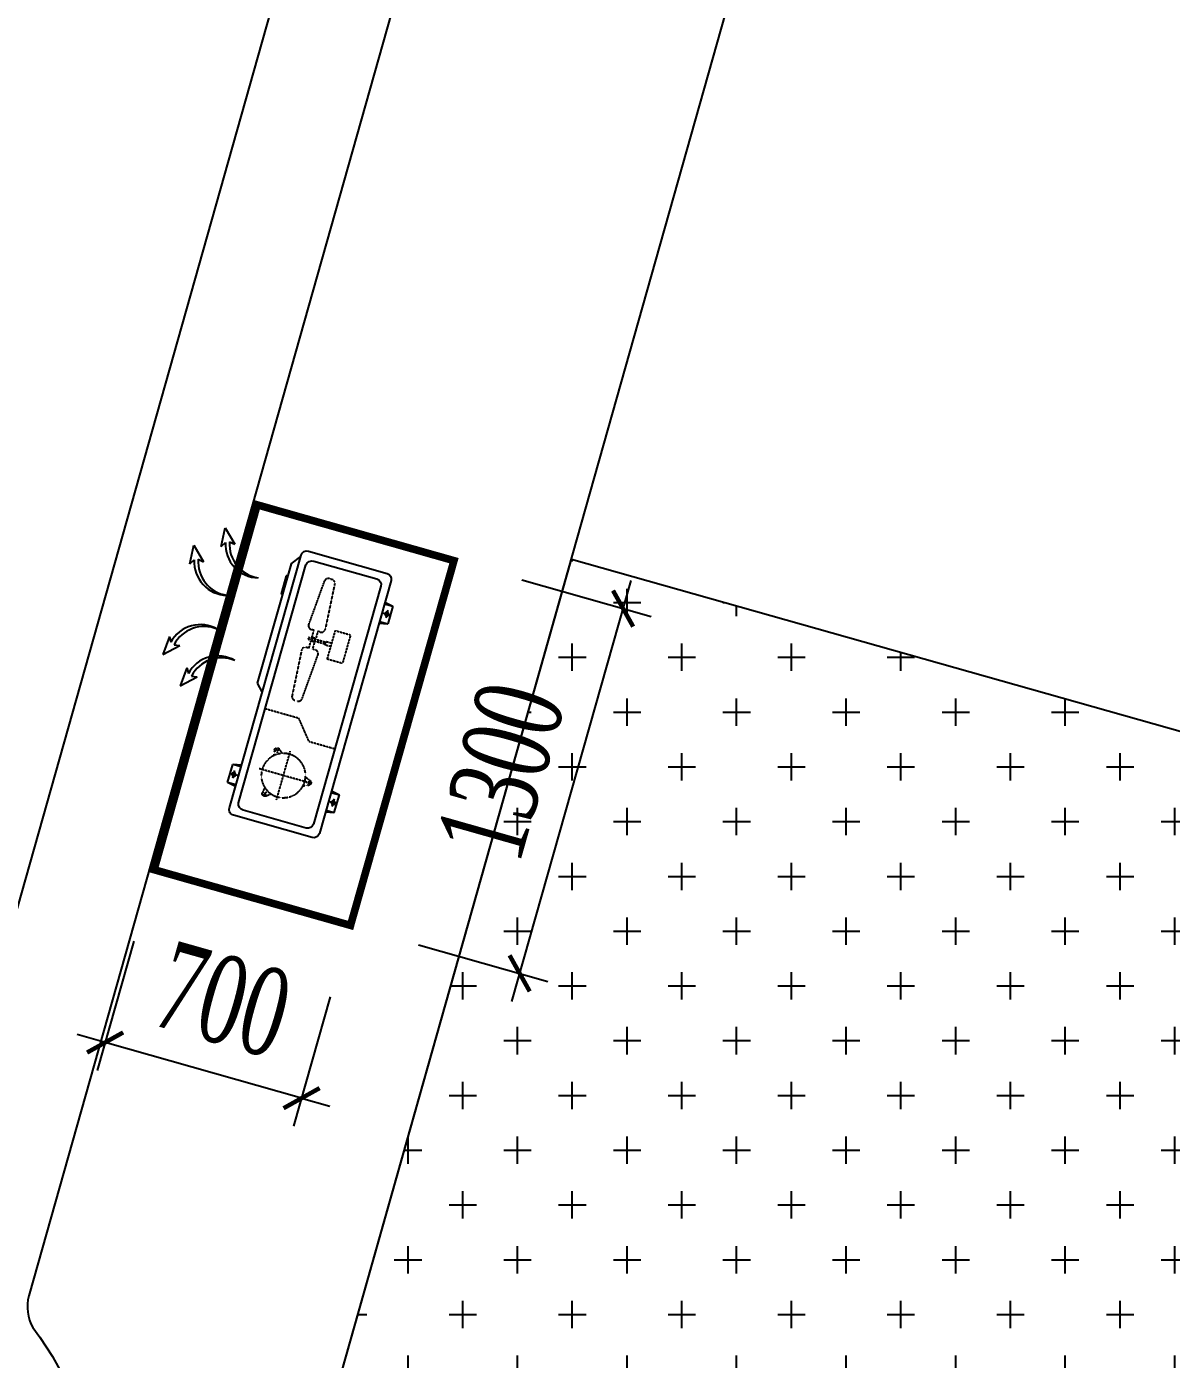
# Model space of a CAD drawing. Header units: millimetres. Extents: x -361654186 to 361255443, y -278569811 to 278836587.
# Drawn here: x -37821 to -33902, y 149847 to 154409 of the extents above; entities that cross this region are included whole.
import ezdxf

# ---------------------------------------------------------------- set-up
doc = ezdxf.new("R2010")
doc.units = ezdxf.units.MM
doc.header["$MEASUREMENT"] = 0
doc.linetypes.add('HIDDEN', pattern=[0.375, 0.25, -0.125])
for name, color, linetype in [('A-CORE-OTLN', 6, 'Continuous'), ('AC-EAD', 6, 'Continuous'), ('CCU_ De xuat MEP _ E', 2, 'Continuous'), ('VCC-AC-unit AC', 1, 'Continuous'), ('Xref_NT1+NT2_MBDV Cot vach_220729$0$ccu12-Thay', 7, 'Continuous')]:
    doc.layers.add(name, color=color, linetype=linetype)
doc.styles.add('vntimeh.shx', font='vntimeh.shx', dxfattribs={"width": 0.65})
doc.dimstyles.new('1-150-HVAC DIM', dxfattribs={"dimscale": 100, "dimtxt": 3, "dimasz": 1, "dimexe": 1, "dimexo": 0, "dimgap": 1, "dimtad": 1, "dimdec": 0, "dimrnd": 10, "dimzin": 0, "dimdsep": 46, "dimtxsty": 'vntimeh.shx', "dimblk": 'ARCHTICK', "dimcen": 0.2, "dimdle": 1, "dimclrd": 7, "dimclre": 7, "dimclrt": 150, "dimadec": 0, "dimazin": 0, "dimtm": 1e-09, "dimtfac": 1, "dimtdec": 0, "dimtix": 1, "dimtmove": 0, "dimatfit": 3, "dimfxl": 3.6, "dimfxlon": 1, "dimtzin": 0, "dimarcsym": 0})

# ---------------------------------------------------------------- blocks, each defined once
blk = doc.blocks.new('OU DHCB')
at = {"ltscale": 10}
for p, q in [((-145596.7, -72628.2), (-145596.7, -73528.2)), ((-145296.7, -72608.2), (-145576.7, -72608.2)), ((-145324.4, -72636.1), (-145548.2, -72636.1)), ((-145276.7, -73528.2), (-145276.7, -72628.2)), ((-145251.7, -72666.5), (-145276.7, -72633.9)), ((-145568.2, -72656.1), (-145568.2, -73502.8)), ((-145301.9, -73502.8), (-145301.9, -72656.1)), ((-145251.7, -72666.5), (-145251.7, -73091.6)), ((-145251.7, -73091.6), (-145276.7, -73117.7)), ((-145576.7, -73548.2), (-145296.7, -73548.2)), ((-145548.2, -73522.8), (-145324.4, -73522.8))]:
    blk.add_line(p, q, dxfattribs=at)
at = {"linetype": 'HIDDEN', "ltscale": 1.5}
for p, q in [((-145391.7, -72679.2), (-145400.5, -72679.2)), ((-145414, -72690.9), (-145425.3, -72850.3)), ((-145367, -72850.3), (-145378.3, -72690.9)), ((-145402.9, -72927.6), (-145402.9, -72902.1)), ((-145402.9, -72902.1), (-145389.4, -72902.1)), ((-145389.4, -72927.6), (-145389.4, -72902.1)), ((-145414, -73100.7), (-145425.3, -72941.3)), ((-145411.8, -72927.6), (-145402.9, -72927.6)), ((-145389.4, -72927.6), (-145380.4, -72927.6)), ((-145367, -72941.3), (-145378.3, -73100.7)), ((-145424.3, -73457.6), (-145424.3, -73284.3)), ((-145372.2, -73298), (-145387.2, -73289.3)), ((-145384, -73301.2), (-145375.3, -73286.1)), ((-145513.6, -73362.3), (-145513.6, -73379.6)), ((-145505, -73371), (-145522.3, -73371)), ((-145511, -73371), (-145337.7, -73371)), ((-145387.2, -73452.7), (-145372.2, -73444)), ((-145384, -73440.8), (-145375.3, -73455.8))]:
    blk.add_line(p, q, dxfattribs=at)
for p, q in [((-145596.7, -72704.7), (-145626.5, -72710.7)), ((-145596.7, -72710.7), (-145626.5, -72710.7)), ((-145626.5, -72710.7), (-145626.5, -72774.2)), ((-145251.7, -72709.7), (-145246.9, -72710.7)), ((-145251.7, -72710.7), (-145246.9, -72710.7)), ((-145246.9, -72710.7), (-145246.9, -72774.2)), ((-145600.3, -72742.5), (-145627.3, -72742.5)), ((-145596.7, -72774.2), (-145626.5, -72774.2)), ((-145596.7, -72780.2), (-145626.5, -72774.2)), ((-145613.8, -72729.3), (-145613.8, -72756.2)), ((-145251.7, -72742.5), (-145246.2, -72742.5)), ((-145251.7, -72774.2), (-145246.9, -72774.2)), ((-145251.7, -72775.2), (-145246.9, -72774.2)), ((-145596.7, -73376.2), (-145626.5, -73382.2)), ((-145596.7, -73382.2), (-145626.5, -73382.2)), ((-145626.5, -73445.7), (-145626.5, -73382.2)), ((-145613.8, -73427.1), (-145613.8, -73400.2)), ((-145276.7, -73376.2), (-145246.9, -73382.2)), ((-145276.7, -73382.2), (-145246.9, -73382.2)), ((-145259.7, -73427.1), (-145259.7, -73400.2)), ((-145246.9, -73445.7), (-145246.9, -73382.2)), ((-145600.3, -73413.9), (-145627.3, -73413.9)), ((-145596.7, -73445.7), (-145626.5, -73445.7)), ((-145596.7, -73451.7), (-145626.5, -73445.7)), ((-145276.7, -73445.7), (-145246.9, -73445.7)), ((-145276.7, -73451.7), (-145246.9, -73445.7)), ((-145273.2, -73413.9), (-145246.2, -73413.9))]:
    blk.add_line(p, q)
for points in [[(-145514, -72845), (-145514, -72946.7), (-145460.1, -72946.7), (-145460.1, -72845)], [(-145438.4, -72892.9), (-145378.3, -72892.9), (-145378.3, -72898.7), (-145438.4, -72898.7)]]:
    blk.add_lwpolyline(points, close=True, dxfattribs=at)
for points in [[(-145411.8, -72864.1), (-145402.9, -72864.1), (-145402.9, -72889.6), (-145389.4, -72889.6), (-145389.4, -72864.1), (-145380.4, -72864.1)], [(-145460.1, -72902.2), (-145439.9, -72902.2), (-145439.9, -72889.5), (-145460.1, -72889.5)], [(-145568.2, -73235.7), (-145477.6, -73235.7), (-145422, -73168.3), (-145301.9, -73168.3)]]:
    blk.add_lwpolyline(points, dxfattribs=at)
for points in [[(-145400.5, -73299), (-145385, -73286.8, -0.677033), (-145371.1, -73294.9), (-145373.9, -73314.4)], [(-145498.6, -73386.3), (-145516.8, -73379, -0.677033), (-145516.8, -73362.9), (-145498.6, -73355.6)], [(-145373.9, -73427.6), (-145371.1, -73447.1, -0.677033), (-145385, -73455.1), (-145400.5, -73443)]]:
    blk.add_lwpolyline(points, format="xyb", dxfattribs=at)
for centre in [(-145613.8, -72742.5), (-145613.8, -73413.9), (-145259.7, -73413.9)]:
    blk.add_circle(centre, 6.4)
blk.add_circle((-145424.3, -73371), 75.8, dxfattribs=at)
at = {"ltscale": 10}
for centre, radius, start, end in [((-145576.7, -72628.2), 20, 90, 180), ((-145548.2, -72656.1), 20, 90, 180), ((-145324.1, -72658.4), 22.3, 5.8369, 90.896), ((-145296.7, -72628.2), 20, 0, 90), ((-145548.2, -73502.8), 20, 180, 270), ((-145324.1, -73500.5), 22.3, 269.104, 354.1631), ((-145576.7, -73528.2), 20, 180, 270), ((-145296.7, -73528.2), 20, 270, 0)]:
    blk.add_arc(centre, radius, start, end, dxfattribs=at)
at = {"linetype": 'HIDDEN', "ltscale": 1.5, "extrusion": (-3.70596e-18, -2.30289e-31, -1)}
for centre, start_param, end_param in [((-145400.5, -72691.9), 3.221423, 4.712389), ((-145391.7, -72691.9), 4.712389, 6.203355), ((-145411.8, -72851.4), 1.570796, 3.221423), ((-145380.4, -72851.4), -0.07983, 1.570796), ((-145411.8, -72940.3), 3.061763, 4.712389), ((-145380.4, -72940.3), 4.712389, 6.363015), ((-145400.5, -73099.7), 1.570796, 3.061763), ((-145391.7, -73099.7), 0.07983, 1.570796)]:
    blk.add_ellipse(centre, major_axis=(13.5, 0), ratio=0.942858, start_param=start_param, end_param=end_param, dxfattribs=at)
blk = doc.blocks.new('ki hieu qt')
at = {"layer": 'AC-EAD', "color": 7}
for points in [[(-276796163327.46399, 549769551681.08936), (-276796163446.06061, 549769551567.15027)], [(-276796163338.91742, 549769551517.02808), (-276796163327.46399, 549769551681.08936)], [(-276796163396.68091, 549769551574.91687), (-276796163446.06061, 549769551567.15027)], [(-276796163338.91742, 549769551517.02808), (-276796163364.60309, 549769551559.91077)], [(-276796163110.55872, 549769551464.18396), (-276796163229.15527, 549769551350.24487)], [(-276796163122.01202, 549769551300.1228), (-276796163110.55872, 549769551464.18396)], [(-276796163179.7757, 549769551358.0116), (-276796163229.15527, 549769551350.24487)], [(-276796163122.01202, 549769551300.1228), (-276796163147.69757, 549769551343.00525)], [(-276796163179.7757, 549769550597.07092), (-276796163229.15527, 549769550604.83765)], [(-276796163110.55872, 549769550490.89856), (-276796163229.15527, 549769550604.83765)], [(-276796163122.01202, 549769550654.95972), (-276796163147.69757, 549769550612.07727)], [(-276796163122.01202, 549769550654.95972), (-276796163110.55872, 549769550490.89856)], [(-276796163396.68091, 549769550380.16565), (-276796163446.06061, 549769550387.93225)], [(-276796163327.46399, 549769550273.99316), (-276796163446.06061, 549769550387.93225)], [(-276796163338.91742, 549769550438.05444), (-276796163364.60309, 549769550395.17175)], [(-276796163338.91742, 549769550438.05444), (-276796163327.46399, 549769550273.99316)]]:
    blk.add_lwpolyline(points, dxfattribs=at)
for centre, radius, start, end in [((-276796163644.43658, 549769551622.97937), 286.85271, 255.43444898, 347.307334455), ((-276796163679.50098, 549769551631.34888), 288.39512, 262.614727528, 348.709269443), ((-276796163427.53119, 549769551406.0741), 286.85271, 255.43444898, 347.307334455), ((-276796163462.59583, 549769551414.44348), 288.39512, 262.614727528, 348.709269443), ((-276796163427.53119, 549769550549.00842), 286.85271, 12.692958354, 104.566806371), ((-276796163462.59583, 549769550540.63904), 288.39512, 11.291477035, 97.385309421), ((-276796163644.43658, 549769550332.10315), 286.85271, 12.692958354, 104.566806371), ((-276796163679.50098, 549769550323.73364), 288.39512, 11.291477035, 97.385309421)]:
    blk.add_arc(centre, radius, start, end, dxfattribs=at)
blk = doc.blocks.new('DHCB.1')
at = {"xscale": -1, "rotation": 106.4733300107783}
blk.add_blockref('OU DHCB', (-194860, -237775.8), dxfattribs=at)
at = {"xscale": 0.4, "yscale": 0.4, "zscale": 0.4, "rotation": 286.4738024344239}
blk.add_blockref('ki hieu qt', (-179483459312.1, -168534274838.7), dxfattribs=at)
blk = doc.blocks.new('_ARCHTICK')
at = {"color": 0, "linetype": 'ByBlock', "const_width": 0.15}
blk.add_lwpolyline([(-0.5, -0.5), (0.5, 0.5)], dxfattribs=at)
blk = doc.blocks.new('*D218')
at = {"layer": 'CCU_ De xuat MEP _ E', "color": 7, "lineweight": -2, "transparency": 16777216}
for p, q in [((13279195.1, 1124042.2), (13279603.8, 1125483.5)), ((13279230.1, 1125485.5), (13279672.7, 1125360)), ((13278876, 1124236.6), (13279318.6, 1124111.1))]:
    blk.add_line(p, q, dxfattribs=at)
at = {"layer": 'Defpoints', "color": 0, "transparency": 16777216}
for p in [(13278997.5, 1125551.5), (13279576.5, 1125387.3), (13278643.4, 1124302.6)]:
    blk.add_point(p, dxfattribs=at)
at = {"layer": 'CCU_ De xuat MEP _ E', "color": 7, "lineweight": -2, "transparency": 16777216}
for p, xscale, yscale, zscale, rotation in [((13279576.5, 1125387.3), 99.99999999999999, 99.99999999999999, 99.99999999999999, 74.16963809733865), ((13279222.4, 1124138.4), 100, 100, 100, 254.1696380973387)]:
    blk.add_blockref('_ARCHTICK', p, dxfattribs=dict(at, xscale=xscale, yscale=yscale, zscale=zscale, rotation=rotation))
at = {"layer": 'CCU_ De xuat MEP _ E', "color": 150, "transparency": 16777216, "insert": (13279158.9, 1124831.1), "char_height": 300, "attachment_point": 5, "rotation": 74.1696, "style": 'vntimeh.shx'}
blk.add_mtext('1300', dxfattribs=at)
blk = doc.blocks.new('*D219')
at = {"layer": 'CCU_ De xuat MEP _ E', "color": 7, "lineweight": -2, "transparency": 16777216}
for p, q in [((13277901.6, 1124248.1), (13277776.1, 1123805.5)), ((13278574.1, 1124057.5), (13278448.7, 1123614.9)), ((13277803.4, 1123901.7), (13277707.2, 1123929)), ((13278476, 1123711.1), (13277803.4, 1123901.7)), ((13278476, 1123711.1), (13278572.2, 1123683.8))]:
    blk.add_line(p, q, dxfattribs=at)
at = {"layer": 'Defpoints', "color": 0, "transparency": 16777216}
for p in [(13278365.7, 1125885.7), (13279038.3, 1125695.1), (13277803.4, 1123901.7)]:
    blk.add_point(p, dxfattribs=at)
at = {"layer": 'CCU_ De xuat MEP _ E', "color": 7, "lineweight": -2, "transparency": 16777216}
for p, xscale, yscale, zscale, rotation in [((13277803.4, 1123901.7), 100, 100, 100, 344.1753043301733), ((13278476, 1123711.1), 99.99999999999999, 99.99999999999999, 99.99999999999999, 164.1753043301734)]:
    blk.add_blockref('_ARCHTICK', p, dxfattribs=dict(at, xscale=xscale, yscale=yscale, zscale=zscale, rotation=rotation))
at = {"layer": 'CCU_ De xuat MEP _ E', "color": 150, "transparency": 16777216, "insert": (13278207.9, 1124047), "char_height": 300, "attachment_point": 5, "rotation": 344.1753, "style": 'vntimeh.shx'}
blk.add_mtext('700', dxfattribs=at)
blk = doc.blocks.new('DAN NONG ST')
at = {"layer": 'CCU_ De xuat MEP _ E', "color": 1, "const_width": 26, "elevation": 0}
blk.add_lwpolyline([(13278324.1, 1125742.4), (13278997.6, 1125551.4), (13278643.5, 1124302.6), (13277970.9, 1124493.3), (13278324.1, 1125742.4)], dxfattribs=at)
at = {"layer": 'VCC-AC-unit AC', "rotation": 237.6973180325542}
blk.add_blockref('DHCB.1', (13255363.1, 943303.8, 0), dxfattribs=at)
at = {"layer": 'CCU_ De xuat MEP _ E'}
for p1, p2, distance, picture, middle in [((13279038.3, 1125695.1, 0), (13278365.7, 1125885.7, 0), 2062.2, '*D219', (13278207.9, 1124047, 0)), ((13278643.4, 1124302.6, 0), (13278997.5, 1125551.5, 0), -601.8, '*D218', (13279158.9, 1124831.1, 0))]:
    dim = blk.add_aligned_dim(p1=p1, p2=p2, distance=distance, dimstyle='1-150-HVAC DIM', dxfattribs=at)
    dim.commit()
    dim.dimension.update_dxf_attribs({"geometry": picture, "text_midpoint": middle})

msp = doc.modelspace()

# ---------------------------------------------------------------- hatches: boundary and pattern name
at = {"layer": 'A-CORE-OTLN'}
h = msp.add_hatch(dxfattribs=at)
h.set_pattern_fill('CROSS', color=74, scale=750)
h.paths.add_polyline_path([(-35956.2, 152585.8), (-26717.7, 149975.3), (-28210.7, 144691.5), (-37449.2, 147302.1)])

# ---------------------------------------------------------------- linework, layer by layer
at = {"layer": 'A-CORE-OTLN', "color": 74, "elevation": 0}
msp.add_lwpolyline([(-35956.2, 152585.8), (-26717.7, 149975.3), (-28210.7, 144691.5), (-37449.2, 147302.1)], close=True, dxfattribs=at)
at = {"layer": 'Xref_NT1+NT2_MBDV Cot vach_220729$0$ccu12-Thay'}
msp.add_line((-24665.4, 196587.5, 0), (-37813.5, 150063.9, 0), dxfattribs=at)
at = {"layer": 'Xref_NT1+NT2_MBDV Cot vach_220729$0$ccu12-Thay', "elevation": 0}
for points in [[(-23100, 126370.7), (-10032.5, 172615.7, 0.024688), (-9740.5, 173892.1, 0.086894), (-9738.7, 174618.9), (-10229, 176620), (-14947.1, 196104.6, 0.771545), (-23612.4, 196268.6), (-37446.7, 147317)], [(-25045.6, 196712.9), (-38200.9, 150164.1, 0.211174), (-38128.6, 149725.5, -0.147045), (-37997.1, 149409.4), (-38503.9, 147615.7)], [(-37813.5, 150063.9, 0.189782), (-37800.1, 149955.1, -0.161304), (-37594, 149364.5), (-38118.9, 147506.9)]]:
    msp.add_lwpolyline(points, format="xyb", dxfattribs=at)

# ---------------------------------------------------------------- block references
at = {"layer": 'CCU_ De xuat MEP _ E', "extrusion": (7.52316e-37, 3.29453e-06, 1)}
msp.add_blockref('DAN NONG ST', (-13315355.7, -972970.3, 0.4), dxfattribs=at)

doc.saveas('drawing.dxf')
